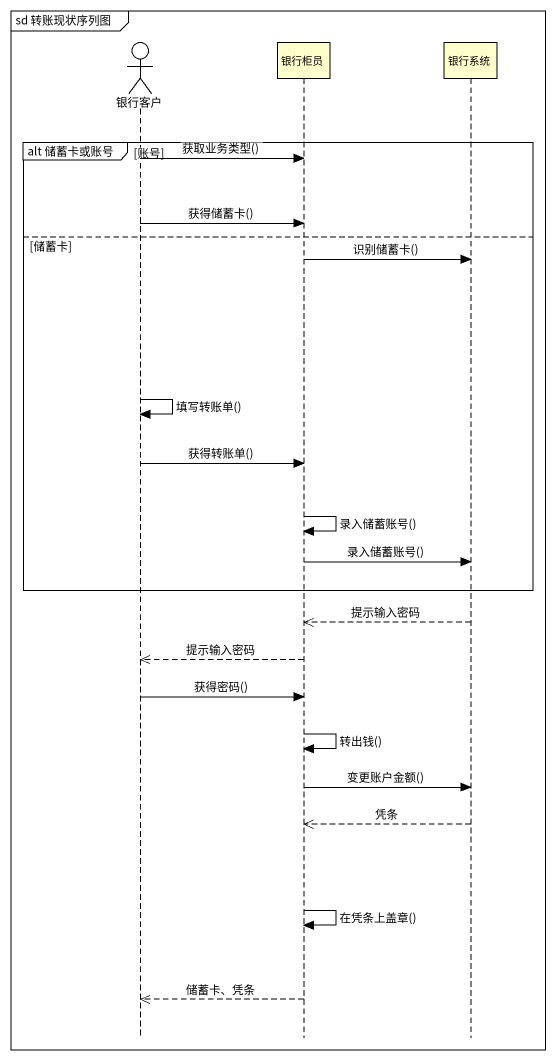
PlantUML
@startuml
mainframe sd 转账现状序列图
hide footbox
actor 银行客户
participant 银行柜员
participant 银行系统

group alt 储蓄卡或账号 [账号]
  银行客户 -> 银行柜员 : 获取业务类型()
  银行客户 -> 银行柜员 : 获得储蓄卡()
else 储蓄卡
  银行柜员 -> 银行系统 : 识别储蓄卡()
  银行客户 -> 银行客户 : 填写转账单()
  银行客户 -> 银行柜员 : 获得转账单()
  银行柜员 -> 银行柜员 : 录入储蓄账号()
  银行柜员 -> 银行系统 : 录入储蓄账号()
end
银行系统 -->> 银行柜员 : 提示输入密码
银行柜员 -->> 银行客户 : 提示输入密码
银行客户 -> 银行柜员 : 获得密码()
银行柜员 -> 银行柜员 : 转出钱()
银行柜员 -> 银行系统 : 变更账户金额()
银行系统 -->> 银行柜员 : 凭条
银行柜员 -> 银行柜员 : 在凭条上盖章()
银行柜员 -->> 银行客户 : 储蓄卡、凭条
@enduml
